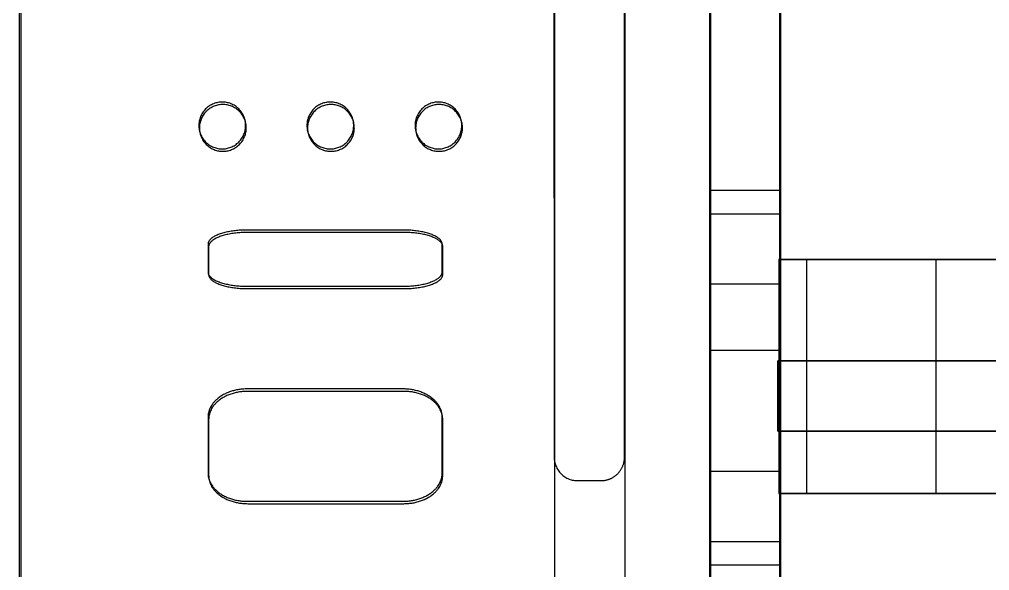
# Model space of a CAD drawing. Header units: inches. Extents: x -39 to 46.7, y -58 to 11.1.
# Drawn here: x 13.51 to 18.69, y -0.83 to 2.11 of the extents above; entities that cross this region are included whole.
import ezdxf

# ---------------------------------------------------------------- set-up
doc = ezdxf.new("R2010")
doc.units = ezdxf.units.IN
doc.header["$MEASUREMENT"] = 0
for name, color, linetype, true_color in [('Layer 01', 1, 'Continuous', 0xff0000), ('Layer 02', 192, 'Continuous', 0x7d26cd), ('Layer 03', 5, 'Continuous', 0x0000ff), ('Secondary Parts', 96, 'Continuous', 0x007f00)]:
    doc.layers.add(name, color=color, linetype=linetype, true_color=true_color)

msp = doc.modelspace()

# ---------------------------------------------------------------- linework, layer by layer
at = {"layer": 'Layer 01'}
for points in [[(16.3648, 3.1358, 6.9976), (16.3662, 1.4483, 6.9976), (16.3677, -1.8658, 6.9976)], [(16.3648, 3.1358, 6.6226), (16.3662, 1.4483, 6.6226), (16.3677, -1.8658, 6.6226)], [(16.7428, -1.8642, 6.9976), (16.7428, 1.4491, 6.9976), (16.7428, 3.1358, 6.9976)], [(16.7428, -1.8642, 6.6226), (16.7428, 1.4491, 6.6226), (16.7428, 3.1358, 6.6226)], [(17.1939, 3.1375, 6.9976), (17.1939, 0.1375, 6.9976), (17.1939, -2.8625, 6.9976)], [(17.1939, 3.1375, 6.6226), (17.1939, 0.1375, 6.6226), (17.1939, -2.8625, 6.6226)], [(17.5689, -2.8625, 6.9976), (17.5689, 0.1375, 6.9976), (17.5689, 3.1375, 6.9976)], [(17.5689, -2.8625, 6.6226), (17.5689, 0.1375, 6.6226), (17.5689, 3.1375, 6.6226)], [(13.5181, -4.098, 6.9976), (13.5181, -0.6336, 6.9976), (13.5181, 2.8307, 6.9976)], [(13.5181, -4.098, 6.6226), (13.5181, -0.6336, 6.6226), (13.5181, 2.8307, 6.6226)], [(14.5955, 1.408, 7.0026), (14.5955, 1.408, 6.8151), (14.5955, 1.408, 6.6276)], [(15.1727, 1.408, 7.0026), (15.1727, 1.408, 6.8151), (15.1727, 1.408, 6.6276)], [(15.75, 1.408, 7.0026), (15.75, 1.408, 6.8151), (15.75, 1.408, 6.6276)], [(15.5614, 0.9746, 6.9976), (15.1447, 0.9746, 6.9976), (14.7281, 0.9746, 6.9976)], [(14.7281, 0.9746, 6.9976), (14.7281, 0.9746, 6.8101), (14.7281, 0.9746, 6.6226)], [(15.5614, 0.9746, 6.6226), (15.1447, 0.9746, 6.6226), (14.7281, 0.9746, 6.6226)], [(15.5614, 0.9746, 6.9976), (15.5614, 0.9746, 6.8101), (15.5614, 0.9746, 6.6226)], [(14.5197, 0.8996, 6.9976), (14.5197, 0.8996, 6.8101), (14.5197, 0.8996, 6.6226)], [(14.5197, 0.8996, 6.9976), (14.5197, 0.8246, 6.9976), (14.5197, 0.7496, 6.9976)], [(14.5197, 0.8996, 6.6226), (14.5197, 0.8246, 6.6226), (14.5197, 0.7496, 6.6226)], [(15.7697, 0.8996, 6.9976), (15.7697, 0.8996, 6.8101), (15.7697, 0.8996, 6.6226)], [(15.7697, 0.7496, 6.9976), (15.7697, 0.8246, 6.9976), (15.7697, 0.8996, 6.9976)], [(15.7697, 0.7496, 6.6226), (15.7697, 0.8246, 6.6226), (15.7697, 0.8996, 6.6226)], [(14.5197, 0.7496, 6.9976), (14.5197, 0.7496, 6.8101), (14.5197, 0.7496, 6.6226)], [(15.7697, 0.7496, 6.9976), (15.7697, 0.7496, 6.8101), (15.7697, 0.7496, 6.6226)], [(14.7281, 0.6746, 6.9976), (14.7281, 0.6746, 6.8101), (14.7281, 0.6746, 6.6226)], [(14.7281, 0.6746, 6.9976), (15.1447, 0.6746, 6.9976), (15.5614, 0.6746, 6.9976)], [(14.7281, 0.6746, 6.6226), (15.1447, 0.6746, 6.6226), (15.5614, 0.6746, 6.6226)], [(15.5614, 0.6746, 6.9976), (15.5614, 0.6746, 6.8101), (15.5614, 0.6746, 6.6226)], [(15.5614, 0.126, 6.9976), (15.1447, 0.126, 6.9976), (14.7281, 0.126, 6.9976)], [(14.7281, 0.126, 6.9976), (14.7281, 0.126, 6.8101), (14.7281, 0.126, 6.6226)], [(15.5614, 0.126, 6.6226), (15.1447, 0.126, 6.6226), (14.7281, 0.126, 6.6226)], [(15.5614, 0.126, 6.9976), (15.5614, 0.126, 6.8101), (15.5614, 0.126, 6.6226)], [(14.5197, -0.024, 6.9976), (14.5197, -0.024, 6.8101), (14.5197, -0.024, 6.6226)], [(14.5197, -0.024, 6.9976), (14.5197, -0.174, 6.9976), (14.5197, -0.324, 6.9976)], [(14.5197, -0.024, 6.6226), (14.5197, -0.174, 6.6226), (14.5197, -0.324, 6.6226)], [(15.7697, -0.024, 6.9976), (15.7697, -0.024, 6.8101), (15.7697, -0.024, 6.6226)], [(15.7697, -0.324, 6.9976), (15.7697, -0.174, 6.9976), (15.7697, -0.024, 6.9976)], [(15.7697, -0.324, 6.6226), (15.7697, -0.174, 6.6226), (15.7697, -0.024, 6.6226)], [(14.5197, -0.324, 6.9976), (14.5197, -0.324, 6.8101), (14.5197, -0.324, 6.6226)], [(15.7697, -0.324, 6.9976), (15.7697, -0.324, 6.8101), (15.7697, -0.324, 6.6226)], [(14.7281, -0.474, 6.9976), (14.7281, -0.474, 6.8101), (14.7281, -0.474, 6.6226)], [(14.7281, -0.474, 6.9976), (15.1447, -0.474, 6.9976), (15.5614, -0.474, 6.9976)], [(14.7281, -0.474, 6.6226), (15.1447, -0.474, 6.6226), (15.5614, -0.474, 6.6226)], [(15.5614, -0.474, 6.9976), (15.5614, -0.474, 6.8101), (15.5614, -0.474, 6.6226)]]:
    msp.add_open_spline(points, degree=2, dxfattribs=at)
for points in [[(14.5955, 1.408, 7.0026), (14.4705, 1.408, 7.0026), (14.4705, 1.533, 7.0026), (14.4705, 1.658, 7.0026), (14.5955, 1.658, 7.0026), (14.7205, 1.658, 7.0026), (14.7205, 1.533, 7.0026), (14.7205, 1.408, 7.0026), (14.5955, 1.408, 7.0026)], [(14.5955, 1.408, 6.6276), (14.4705, 1.408, 6.6276), (14.4705, 1.533, 6.6276), (14.4705, 1.658, 6.6276), (14.5955, 1.658, 6.6276), (14.7205, 1.658, 6.6276), (14.7205, 1.533, 6.6276), (14.7205, 1.408, 6.6276), (14.5955, 1.408, 6.6276)], [(15.1727, 1.408, 7.0026), (15.0477, 1.408, 7.0026), (15.0477, 1.533, 7.0026), (15.0477, 1.658, 7.0026), (15.1727, 1.658, 7.0026), (15.2977, 1.658, 7.0026), (15.2977, 1.533, 7.0026), (15.2977, 1.408, 7.0026), (15.1727, 1.408, 7.0026)], [(15.1727, 1.408, 6.6276), (15.0477, 1.408, 6.6276), (15.0477, 1.533, 6.6276), (15.0477, 1.658, 6.6276), (15.1727, 1.658, 6.6276), (15.2977, 1.658, 6.6276), (15.2977, 1.533, 6.6276), (15.2977, 1.408, 6.6276), (15.1727, 1.408, 6.6276)], [(15.75, 1.408, 7.0026), (15.625, 1.408, 7.0026), (15.625, 1.533, 7.0026), (15.625, 1.658, 7.0026), (15.75, 1.658, 7.0026), (15.875, 1.658, 7.0026), (15.875, 1.533, 7.0026), (15.875, 1.408, 7.0026), (15.75, 1.408, 7.0026)], [(15.75, 1.408, 6.6276), (15.625, 1.408, 6.6276), (15.625, 1.533, 6.6276), (15.625, 1.658, 6.6276), (15.75, 1.658, 6.6276), (15.875, 1.658, 6.6276), (15.875, 1.533, 6.6276), (15.875, 1.408, 6.6276), (15.75, 1.408, 6.6276)]]:
    msp.add_rational_spline(points, [1, 0.707106781187, 1, 0.707106781187, 1, 0.707106781187, 1, 0.707106781187, 1], degree=2, knots=[-0.7853982, -0.7853982, -0.7853982, -0.5890486, -0.5890486, -0.3926991, -0.3926991, -0.1963495, -0.1963495, 0, 0, 0], dxfattribs=at)
for points in [[(14.7281, 0.9746, 6.9976), (14.5197, 0.9746, 6.9976), (14.5197, 0.8996, 6.9976)], [(14.7281, 0.9746, 6.6226), (14.5197, 0.9746, 6.6226), (14.5197, 0.8996, 6.6226)], [(15.7697, 0.8996, 6.9976), (15.7697, 0.9746, 6.9976), (15.5614, 0.9746, 6.9976)], [(15.7697, 0.8996, 6.6226), (15.7697, 0.9746, 6.6226), (15.5614, 0.9746, 6.6226)], [(14.5197, 0.7496, 6.9976), (14.5197, 0.6746, 6.9976), (14.7281, 0.6746, 6.9976)], [(14.5197, 0.7496, 6.6226), (14.5197, 0.6746, 6.6226), (14.7281, 0.6746, 6.6226)], [(15.5614, 0.6746, 6.9976), (15.7697, 0.6746, 6.9976), (15.7697, 0.7496, 6.9976)], [(15.5614, 0.6746, 6.6226), (15.7697, 0.6746, 6.6226), (15.7697, 0.7496, 6.6226)], [(14.7281, 0.126, 6.9976), (14.5197, 0.126, 6.9976), (14.5197, -0.024, 6.9976)], [(14.7281, 0.126, 6.6226), (14.5197, 0.126, 6.6226), (14.5197, -0.024, 6.6226)], [(15.7697, -0.024, 6.9976), (15.7697, 0.126, 6.9976), (15.5614, 0.126, 6.9976)], [(15.7697, -0.024, 6.6226), (15.7697, 0.126, 6.6226), (15.5614, 0.126, 6.6226)], [(14.5197, -0.324, 6.9976), (14.5197, -0.474, 6.9976), (14.7281, -0.474, 6.9976)], [(14.5197, -0.324, 6.6226), (14.5197, -0.474, 6.6226), (14.7281, -0.474, 6.6226)], [(15.5614, -0.474, 6.9976), (15.7697, -0.474, 6.9976), (15.7697, -0.324, 6.9976)], [(15.5614, -0.474, 6.6226), (15.7697, -0.474, 6.6226), (15.7697, -0.324, 6.6226)]]:
    msp.add_rational_spline(points, [1, 0.707106781187, 1], degree=2, dxfattribs=at)
at = {"layer": 'Layer 02'}
for points in [[(17.1944, 3.4001, 3.7437), (17.1944, 0.1501, 3.7437), (17.1944, -3.0999, 3.7437)], [(17.1944, 3.4001, 3.3687), (17.1944, 0.1501, 3.3687), (17.1944, -3.0999, 3.3687)], [(17.5694, -3.0999, 3.7437), (17.5694, 0.1501, 3.7437), (17.5694, 3.4001, 3.7437)], [(17.5694, -3.0999, 3.3687), (17.5694, 0.1501, 3.3687), (17.5694, 3.4001, 3.3687)], [(16.362, 3.149, 3.7437), (16.3634, 1.4614, 3.7437), (16.3649, -0.2261, 3.7437)], [(16.362, 3.149, 3.3687), (16.3634, 1.4614, 3.3687), (16.3649, -0.2261, 3.3687)], [(16.74, -0.2245, 3.7437), (16.74, 1.4622, 3.7437), (16.74, 3.149, 3.7437)], [(16.74, -0.2245, 3.3687), (16.74, 1.4622, 3.3687), (16.74, 3.149, 3.3687)], [(13.5093, -4.0936, 3.7437), (13.5093, -0.6293, 3.7437), (13.5093, 2.835, 3.7437)], [(13.5093, -4.0936, 3.3687), (13.5093, -0.6293, 3.3687), (13.5093, 2.835, 3.3687)], [(14.5922, 1.4209, 3.7487), (14.5922, 1.4209, 3.5612), (14.5922, 1.4209, 3.3737)], [(15.1695, 1.4209, 3.7487), (15.1695, 1.4209, 3.5612), (15.1695, 1.4209, 3.3737)], [(15.7468, 1.4209, 3.7487), (15.7468, 1.4209, 3.5612), (15.7468, 1.4209, 3.3737)], [(15.5582, 0.9875, 3.7437), (15.1415, 0.9875, 3.7437), (14.7248, 0.9875, 3.7437)], [(14.7248, 0.9875, 3.7437), (14.7248, 0.9875, 3.5562), (14.7248, 0.9875, 3.3687)], [(15.5582, 0.9875, 3.3687), (15.1415, 0.9875, 3.3687), (14.7248, 0.9875, 3.3687)], [(15.5582, 0.9875, 3.7437), (15.5582, 0.9875, 3.5562), (15.5582, 0.9875, 3.3687)], [(14.5165, 0.9125, 3.7437), (14.5165, 0.9125, 3.5562), (14.5165, 0.9125, 3.3687)], [(14.5165, 0.9125, 3.7437), (14.5165, 0.8375, 3.7437), (14.5165, 0.7625, 3.7437)], [(14.5165, 0.9125, 3.3687), (14.5165, 0.8375, 3.3687), (14.5165, 0.7625, 3.3687)], [(15.7665, 0.9125, 3.7437), (15.7665, 0.9125, 3.5562), (15.7665, 0.9125, 3.3687)], [(15.7665, 0.7625, 3.7437), (15.7665, 0.8375, 3.7437), (15.7665, 0.9125, 3.7437)], [(15.7665, 0.7625, 3.3687), (15.7665, 0.8375, 3.3687), (15.7665, 0.9125, 3.3687)], [(14.5165, 0.7625, 3.7437), (14.5165, 0.7625, 3.5562), (14.5165, 0.7625, 3.3687)], [(15.7665, 0.7625, 3.7437), (15.7665, 0.7625, 3.5562), (15.7665, 0.7625, 3.3687)], [(14.7248, 0.6875, 3.7437), (14.7248, 0.6875, 3.5562), (14.7248, 0.6875, 3.3687)], [(14.7248, 0.6875, 3.7437), (15.1415, 0.6875, 3.7437), (15.5582, 0.6875, 3.7437)], [(14.7248, 0.6875, 3.3687), (15.1415, 0.6875, 3.3687), (15.5582, 0.6875, 3.3687)], [(15.5582, 0.6875, 3.7437), (15.5582, 0.6875, 3.5562), (15.5582, 0.6875, 3.3687)], [(15.5582, 0.1389, 3.7437), (15.1415, 0.1389, 3.7437), (14.7248, 0.1389, 3.7437)], [(14.7248, 0.1389, 3.7437), (14.7248, 0.1389, 3.5562), (14.7248, 0.1389, 3.3687)], [(15.5582, 0.1389, 3.3687), (15.1415, 0.1389, 3.3687), (14.7248, 0.1389, 3.3687)], [(15.5582, 0.1389, 3.7437), (15.5582, 0.1389, 3.5562), (15.5582, 0.1389, 3.3687)], [(14.5165, -0.0111, 3.7437), (14.5165, -0.0111, 3.5562), (14.5165, -0.0111, 3.3687)], [(14.5165, -0.0111, 3.7437), (14.5165, -0.1611, 3.7437), (14.5165, -0.3111, 3.7437)], [(14.5165, -0.0111, 3.3687), (14.5165, -0.1611, 3.3687), (14.5165, -0.3111, 3.3687)], [(15.7665, -0.0111, 3.7437), (15.7665, -0.0111, 3.5562), (15.7665, -0.0111, 3.3687)], [(15.7665, -0.3111, 3.7437), (15.7665, -0.1611, 3.7437), (15.7665, -0.0111, 3.7437)], [(15.7665, -0.3111, 3.3687), (15.7665, -0.1611, 3.3687), (15.7665, -0.0111, 3.3687)], [(16.3649, -0.2261, 3.7437), (16.3649, -0.2261, 3.5562), (16.3649, -0.2261, 3.3687)], [(16.74, -0.2245, 3.7437), (16.74, -0.2245, 3.5562), (16.74, -0.2245, 3.3687)], [(14.5165, -0.3111, 3.7437), (14.5165, -0.3111, 3.5562), (14.5165, -0.3111, 3.3687)], [(15.7665, -0.3111, 3.7437), (15.7665, -0.3111, 3.5562), (15.7665, -0.3111, 3.3687)], [(16.4899, -0.351, 3.7437), (16.4899, -0.351, 3.5562), (16.4899, -0.351, 3.3687)], [(16.4899, -0.351, 3.7437), (16.5525, -0.351, 3.7437), (16.615, -0.351, 3.7437)], [(16.4899, -0.351, 3.3687), (16.5525, -0.351, 3.3687), (16.615, -0.351, 3.3687)], [(16.615, -0.351, 3.7437), (16.615, -0.351, 3.5562), (16.615, -0.351, 3.3687)], [(14.7248, -0.4611, 3.7437), (14.7248, -0.4611, 3.5562), (14.7248, -0.4611, 3.3687)], [(14.7248, -0.4611, 3.7437), (15.1415, -0.4611, 3.7437), (15.5582, -0.4611, 3.7437)], [(14.7248, -0.4611, 3.3687), (15.1415, -0.4611, 3.3687), (15.5582, -0.4611, 3.3687)], [(15.5582, -0.4611, 3.7437), (15.5582, -0.4611, 3.5562), (15.5582, -0.4611, 3.3687)]]:
    msp.add_open_spline(points, degree=2, dxfattribs=at)
for points, weights, knots in [([(14.5922, 1.4209, 3.7487), (14.4672, 1.4209, 3.7487), (14.4672, 1.5459, 3.7487), (14.4672, 1.6709, 3.7487), (14.5922, 1.6709, 3.7487), (14.7172, 1.6709, 3.7487), (14.7172, 1.5459, 3.7487), (14.7172, 1.4209, 3.7487), (14.5922, 1.4209, 3.7487)], [1, 0.707106781187, 1, 0.707106781187, 1, 0.707106781187, 1, 0.707106781187, 1], [-0.7853982, -0.7853982, -0.7853982, -0.5890486, -0.5890486, -0.3926991, -0.3926991, -0.1963495, -0.1963495, 0, 0, 0]), ([(14.5922, 1.4209, 3.3737), (14.4672, 1.4209, 3.3737), (14.4672, 1.5459, 3.3737), (14.4672, 1.6709, 3.3737), (14.5922, 1.6709, 3.3737), (14.7172, 1.6709, 3.3737), (14.7172, 1.5459, 3.3737), (14.7172, 1.4209, 3.3737), (14.5922, 1.4209, 3.3737)], [1, 0.707106781187, 1, 0.707106781187, 1, 0.707106781187, 1, 0.707106781187, 1], [-0.7853982, -0.7853982, -0.7853982, -0.5890486, -0.5890486, -0.3926991, -0.3926991, -0.1963495, -0.1963495, 0, 0, 0]), ([(15.1695, 1.4209, 3.7487), (15.0445, 1.4209, 3.7487), (15.0445, 1.5459, 3.7487), (15.0445, 1.6709, 3.7487), (15.1695, 1.6709, 3.7487), (15.2945, 1.6709, 3.7487), (15.2945, 1.5459, 3.7487), (15.2945, 1.4209, 3.7487), (15.1695, 1.4209, 3.7487)], [1, 0.707106781187, 1, 0.707106781187, 1, 0.707106781187, 1, 0.707106781187, 1], [-0.7853982, -0.7853982, -0.7853982, -0.5890486, -0.5890486, -0.3926991, -0.3926991, -0.1963495, -0.1963495, 0, 0, 0]), ([(15.1695, 1.4209, 3.3737), (15.0445, 1.4209, 3.3737), (15.0445, 1.5459, 3.3737), (15.0445, 1.6709, 3.3737), (15.1695, 1.6709, 3.3737), (15.2945, 1.6709, 3.3737), (15.2945, 1.5459, 3.3737), (15.2945, 1.4209, 3.3737), (15.1695, 1.4209, 3.3737)], [1, 0.707106781187, 1, 0.707106781187, 1, 0.707106781187, 1, 0.707106781187, 1], [-0.7853982, -0.7853982, -0.7853982, -0.5890486, -0.5890486, -0.3926991, -0.3926991, -0.1963495, -0.1963495, 0, 0, 0]), ([(15.7468, 1.4209, 3.7487), (15.6218, 1.4209, 3.7487), (15.6218, 1.5459, 3.7487), (15.6218, 1.6709, 3.7487), (15.7468, 1.6709, 3.7487), (15.8718, 1.6709, 3.7487), (15.8718, 1.5459, 3.7487), (15.8718, 1.4209, 3.7487), (15.7468, 1.4209, 3.7487)], [1, 0.707106781187, 1, 0.707106781187, 1, 0.707106781187, 1, 0.707106781187, 1], [-0.7853982, -0.7853982, -0.7853982, -0.5890486, -0.5890486, -0.3926991, -0.3926991, -0.1963495, -0.1963495, 0, 0, 0]), ([(15.7468, 1.4209, 3.3737), (15.6218, 1.4209, 3.3737), (15.6218, 1.5459, 3.3737), (15.6218, 1.6709, 3.3737), (15.7468, 1.6709, 3.3737), (15.8718, 1.6709, 3.3737), (15.8718, 1.5459, 3.3737), (15.8718, 1.4209, 3.3737), (15.7468, 1.4209, 3.3737)], [1, 0.707106781187, 1, 0.707106781187, 1, 0.707106781187, 1, 0.707106781187, 1], [-0.7853982, -0.7853982, -0.7853982, -0.5890486, -0.5890486, -0.3926991, -0.3926991, -0.1963495, -0.1963495, 0, 0, 0]), ([(16.615, -0.351, 3.7437), (16.6672, -0.351, 3.7437), (16.7039, -0.3139, 3.7437), (16.7406, -0.2767, 3.7437), (16.74, -0.2245, 3.7437)], [1, 0.922721547255, 1, 0.922721547255, 1], [100.5865625, 100.5865625, 100.5865625, 100.6854911, 100.6854911, 100.7844196, 100.7844196, 100.7844196]), ([(16.615, -0.351, 3.3687), (16.6672, -0.351, 3.3687), (16.7039, -0.3139, 3.3687), (16.7406, -0.2767, 3.3687), (16.74, -0.2245, 3.3687)], [1, 0.922721547255, 1, 0.922721547255, 1], [100.5865625, 100.5865625, 100.5865625, 100.6854911, 100.6854911, 100.7844196, 100.7844196, 100.7844196])]:
    msp.add_rational_spline(points, weights, degree=2, knots=knots, dxfattribs=at)
for points, weights in [([(14.7248, 0.9875, 3.7437), (14.5165, 0.9875, 3.7437), (14.5165, 0.9125, 3.7437)], [1, 0.707106781187, 1]), ([(14.7248, 0.9875, 3.3687), (14.5165, 0.9875, 3.3687), (14.5165, 0.9125, 3.3687)], [1, 0.707106781187, 1]), ([(15.7665, 0.9125, 3.7437), (15.7665, 0.9875, 3.7437), (15.5582, 0.9875, 3.7437)], [1, 0.707106781187, 1]), ([(15.7665, 0.9125, 3.3687), (15.7665, 0.9875, 3.3687), (15.5582, 0.9875, 3.3687)], [1, 0.707106781187, 1]), ([(14.5165, 0.7625, 3.7437), (14.5165, 0.6875, 3.7437), (14.7248, 0.6875, 3.7437)], [1, 0.707106781187, 1]), ([(14.5165, 0.7625, 3.3687), (14.5165, 0.6875, 3.3687), (14.7248, 0.6875, 3.3687)], [1, 0.707106781187, 1]), ([(15.5582, 0.6875, 3.7437), (15.7665, 0.6875, 3.7437), (15.7665, 0.7625, 3.7437)], [1, 0.707106781187, 1]), ([(15.5582, 0.6875, 3.3687), (15.7665, 0.6875, 3.3687), (15.7665, 0.7625, 3.3687)], [1, 0.707106781187, 1]), ([(14.7248, 0.1389, 3.7437), (14.5165, 0.1389, 3.7437), (14.5165, -0.0111, 3.7437)], [1, 0.707106781187, 1]), ([(14.7248, 0.1389, 3.3687), (14.5165, 0.1389, 3.3687), (14.5165, -0.0111, 3.3687)], [1, 0.707106781187, 1]), ([(15.7665, -0.0111, 3.7437), (15.7665, 0.1389, 3.7437), (15.5582, 0.1389, 3.7437)], [1, 0.707106781187, 1]), ([(15.7665, -0.0111, 3.3687), (15.7665, 0.1389, 3.3687), (15.5582, 0.1389, 3.3687)], [1, 0.707106781187, 1]), ([(16.3649, -0.2261, 3.7437), (16.365, -0.351, 3.7437), (16.4899, -0.351, 3.7437)], [1, 0.707410494927, 1]), ([(16.3649, -0.2261, 3.3687), (16.365, -0.351, 3.3687), (16.4899, -0.351, 3.3687)], [1, 0.707410494927, 1]), ([(14.5165, -0.3111, 3.7437), (14.5165, -0.4611, 3.7437), (14.7248, -0.4611, 3.7437)], [1, 0.707106781187, 1]), ([(14.5165, -0.3111, 3.3687), (14.5165, -0.4611, 3.3687), (14.7248, -0.4611, 3.3687)], [1, 0.707106781187, 1]), ([(15.5582, -0.4611, 3.7437), (15.7665, -0.4611, 3.7437), (15.7665, -0.3111, 3.7437)], [1, 0.707106781187, 1]), ([(15.5582, -0.4611, 3.3687), (15.7665, -0.4611, 3.3687), (15.7665, -0.3111, 3.3687)], [1, 0.707106781187, 1])]:
    msp.add_rational_spline(points, weights, degree=2, dxfattribs=at)
at = {"layer": 'Layer 03'}
for points in [[(17.1936, 3.7196, 0.75), (17.1936, 0.2196, 0.75), (17.1936, -3.2804, 0.75)], [(17.1936, 3.7196, 0.375), (17.1936, 0.2196, 0.375), (17.1936, -3.2804, 0.375)], [(17.5686, -3.2804, 0.75), (17.5686, 0.2196, 0.75), (17.5686, 3.7196, 0.75)], [(17.5686, -3.2804, 0.375), (17.5686, 0.2196, 0.375), (17.5686, 3.7196, 0.375)], [(13.5184, -4.0939, 0.75), (13.5184, -0.6296, 0.75), (13.5184, 2.8348, 0.75)], [(13.5184, -4.0939, 0.375), (13.5184, -0.6296, 0.375), (13.5184, 2.8348, 0.375)]]:
    msp.add_open_spline(points, degree=2, dxfattribs=at)
at = {"layer": 'Secondary Parts'}
for points in [[(17.1988, -3.6587, -0.0026), (17.1988, 0.2163, -0.0026), (17.1988, 4.0913, -0.0026)], [(17.5738, -3.6587, -0.0026), (17.5738, 0.2163, -0.0026), (17.5738, 4.0913, -0.0026)], [(17.1988, 1.1997, 10.0229), (17.3863, 1.1997, 10.0229), (17.5738, 1.1997, 10.0229)], [(17.1988, 1.1997, 10.0229), (17.1988, 1.1997, 10.2712), (17.1988, 1.1997, 10.5196)], [(17.1988, 1.1997, 10.5196), (17.3863, 1.1997, 10.5196), (17.5738, 1.1997, 10.5196)], [(17.1988, 1.1997, 1.2696), (17.1988, 1.1997, 1.0821), (17.1988, 1.1997, 0.8946)], [(17.1988, 1.1997, 0.8946), (17.3863, 1.1997, 0.8946), (17.5738, 1.1997, 0.8946)], [(17.1988, 1.1997, 1.2696), (17.3863, 1.1997, 1.2696), (17.5738, 1.1997, 1.2696)], [(17.5738, 1.1997, 10.0229), (17.5738, 1.1997, 10.2712), (17.5738, 1.1997, 10.5196)], [(17.5738, 1.1997, 1.2696), (17.5738, 1.1997, 1.0821), (17.5738, 1.1997, 0.8946)], [(17.1988, 1.0747, 0.7696), (17.3863, 1.0747, 0.7696), (17.5738, 1.0747, 0.7696)], [(17.1988, 1.0747, 0.7696), (17.1988, 0.1997, 0.7696), (17.1988, -0.6753, 0.7696)], [(17.1988, -0.6753, 1.3946), (17.1988, 0.1997, 1.3946), (17.1988, 1.0747, 1.3946)], [(17.1988, 1.0747, 1.3946), (17.3863, 1.0747, 1.3946), (17.5738, 1.0747, 1.3946)], [(17.5738, 1.0747, 0.7696), (17.5738, 0.1997, 0.7696), (17.5738, -0.6753, 0.7696)], [(17.5738, -0.6753, 1.3946), (17.5738, 0.1997, 1.3946), (17.5738, 1.0747, 1.3946)], [(17.5641, 0.8307, 10.6986), (17.5641, 0.2057, 10.6986), (17.5641, -0.4193, 10.6986)], [(17.5641, 0.8307, 10.6986), (17.5641, 0.8307, 10.2521), (17.5641, 0.8307, 9.8055)], [(17.5641, 0.8307, 9.8055), (17.5641, 0.2057, 9.8055), (17.5641, -0.4193, 9.8055)], [(17.7123, 0.8307, 9.6271), (18.0574, 0.8307, 9.6271), (18.4025, 0.8307, 9.6271)], [(17.7123, 0.8307, 9.6271), (17.7123, 0.2057, 9.6271), (17.7123, -0.4193, 9.6271)], [(24.0459, 0.8307, 10.8771), (20.8791, 0.8307, 10.8771), (17.7123, 0.8307, 10.8771)], [(17.7123, 0.8307, 10.8771), (17.7123, 0.2057, 10.8771), (17.7123, -0.4193, 10.8771)], [(18.4025, 0.8307, 9.6271), (18.4025, 0.2057, 9.6271), (18.4025, -0.4193, 9.6271)], [(17.1988, 0.6997, 11.0196), (17.3863, 0.6997, 11.0196), (17.5738, 0.6997, 11.0196)], [(17.1988, 0.6997, 11.0196), (17.1988, 0.1997, 11.0196), (17.1988, -0.3003, 11.0196)], [(17.5738, 0.6997, 11.0196), (17.5738, 0.1997, 11.0196), (17.5738, -0.3003, 11.0196)], [(17.1988, 0.3463, 10.6224), (17.3863, 0.3463, 10.6224), (17.5738, 0.3463, 10.6224)], [(17.1988, 0.3463, 9.8724), (17.3863, 0.3463, 9.8724), (17.5738, 0.3463, 9.8724)], [(17.5583, -0.0859, 3.7529), (17.5583, 0.1016, 3.7529), (17.5583, 0.2891, 3.7529)], [(19.3782, 0.2891, 3.7529), (18.4682, 0.2891, 3.7529), (17.5583, 0.2891, 3.7529)], [(17.5583, -0.0859, 6.6297), (17.5583, 0.1016, 6.6297), (17.5583, 0.2891, 6.6297)], [(17.5583, 0.2891, 3.7529), (17.5583, 0.2891, 5.1913), (17.5583, 0.2891, 6.6297)], [(17.5583, 0.2891, 6.6297), (18.4598, 0.2891, 6.629), (19.3612, 0.2891, 6.6283)], [(19.3782, -0.0859, 3.7529), (18.4682, -0.0859, 3.7529), (17.5583, -0.0859, 3.7529)], [(17.5583, -0.0859, 3.7529), (17.5583, -0.0859, 5.1913), (17.5583, -0.0859, 6.6297)], [(17.5583, -0.0859, 6.6297), (18.4598, -0.0859, 6.629), (19.3612, -0.0859, 6.6283)], [(17.1988, -0.3003, 11.0196), (17.3863, -0.3003, 11.0196), (17.5738, -0.3003, 11.0196)], [(17.5641, -0.4193, 10.6986), (17.5641, -0.4193, 10.2521), (17.5641, -0.4193, 9.8055)], [(17.7123, -0.4193, 9.6271), (18.0574, -0.4193, 9.6271), (18.4025, -0.4193, 9.6271)], [(24.0459, -0.4193, 10.8771), (20.8791, -0.4193, 10.8771), (17.7123, -0.4193, 10.8771)], [(17.1988, -0.6753, 0.7696), (17.3863, -0.6753, 0.7696), (17.5738, -0.6753, 0.7696)], [(17.1988, -0.6753, 1.3946), (17.3863, -0.6753, 1.3946), (17.5738, -0.6753, 1.3946)], [(17.1988, -0.8003, 10.0229), (17.1988, -1.792, 8.5726), (17.1988, -2.7837, 7.1224)], [(17.1988, -0.8003, 10.0229), (17.3863, -0.8003, 10.0229), (17.5738, -0.8003, 10.0229)], [(17.1988, -0.8003, 10.5196), (17.3863, -0.8003, 10.5196), (17.5738, -0.8003, 10.5196)], [(17.1988, -0.8003, 10.5196), (17.1988, -0.8003, 10.2712), (17.1988, -0.8003, 10.0229)], [(17.1988, -0.8003, 0.8946), (17.3863, -0.8003, 0.8946), (17.5738, -0.8003, 0.8946)], [(17.1988, -0.8003, 0.8946), (17.1988, -0.8003, 1.0821), (17.1988, -0.8003, 1.2696)], [(17.1988, -0.8003, 1.2696), (17.3863, -0.8003, 1.2696), (17.5738, -0.8003, 1.2696)], [(17.5738, -0.8003, 10.0229), (17.5738, -1.792, 8.5726), (17.5738, -2.7837, 7.1224)], [(17.5738, -0.8003, 10.5196), (17.5738, -0.8003, 10.2712), (17.5738, -0.8003, 10.0229)], [(17.5738, -0.8003, 0.8946), (17.5738, -0.8003, 1.0821), (17.5738, -0.8003, 1.2696)]]:
    msp.add_open_spline(points, degree=2, dxfattribs=at)
at = {"layer": 'Secondary Parts', "extrusion": (-1, 0, 0)}
for points, weights in [([(17.1988, 2.5913, 9.9974), (17.1988, 1.9052, 9.4059), (17.1988, 1.1997, 10.0229)], [1.0007310797, 0.75829943483, 1]), ([(17.5738, 2.5913, 9.9974), (17.5738, 1.9052, 9.4059), (17.5738, 1.1997, 10.0229)], [1.0007310797, 0.75829943483, 1]), ([(17.1988, 1.1997, 10.5196), (17.1988, 1.1997, 11.0196), (17.1988, 0.6997, 11.0196)], [1, 0.707106781187, 1]), ([(17.1988, 1.0747, 1.3946), (17.1988, 1.1997, 1.3946), (17.1988, 1.1997, 1.2696)], [1, 0.707106781187, 1]), ([(17.5738, 1.1997, 10.5196), (17.5738, 1.1997, 11.0196), (17.5738, 0.6997, 11.0196)], [1, 0.707106781187, 1]), ([(17.5738, 1.0747, 1.3946), (17.5738, 1.1997, 1.3946), (17.5738, 1.1997, 1.2696)], [1, 0.707106781187, 1]), ([(17.1988, -0.3003, 11.0196), (17.1988, -0.8003, 11.0196), (17.1988, -0.8003, 10.5196)], [1, 0.707106781187, 1]), ([(17.5738, -0.3003, 11.0196), (17.5738, -0.8003, 11.0196), (17.5738, -0.8003, 10.5196)], [1, 0.707106781187, 1]), ([(17.1988, -0.6753, 0.7696), (17.1988, -0.8003, 0.7696), (17.1988, -0.8003, 0.8946)], [1, 0.707106781187, 1]), ([(17.5738, -0.6753, 0.7696), (17.5738, -0.8003, 0.7696), (17.5738, -0.8003, 0.8946)], [1, 0.707106781187, 1])]:
    msp.add_rational_spline(points, weights, degree=2, dxfattribs=at)
at = {"layer": 'Secondary Parts', "extrusion": (1, 0, 0)}
for points in [[(17.1988, 1.1997, 0.8946), (17.1988, 1.1997, 0.7696), (17.1988, 1.0747, 0.7696)], [(17.5738, 1.1997, 0.8946), (17.5738, 1.1997, 0.7696), (17.5738, 1.0747, 0.7696)], [(17.1988, -0.8003, 1.2696), (17.1988, -0.8003, 1.3946), (17.1988, -0.6753, 1.3946)], [(17.5738, -0.8003, 1.2696), (17.5738, -0.8003, 1.3946), (17.5738, -0.6753, 1.3946)]]:
    msp.add_rational_spline(points, [1, 0.707106781187, 1], degree=2, dxfattribs=at)
at = {"layer": 'Secondary Parts', "extrusion": (-7.49276e-16, -1, 1.24428e-15)}
msp.add_rational_spline([(17.7123, 0.8307, 10.8771), (17.5641, 0.8307, 10.8771), (17.5641, 0.8307, 10.6986)], [1, 0.707106781187, 1], degree=2, dxfattribs=at)
at = {"layer": 'Secondary Parts', "extrusion": (7.45847e-30, -1, 6.2214e-16)}
for points in [[(17.5641, 0.8307, 9.8055), (17.5641, 0.8307, 9.6271), (17.7123, 0.8307, 9.6271)], [(17.5641, -0.4193, 9.8055), (17.5641, -0.4193, 9.6271), (17.7123, -0.4193, 9.6271)]]:
    msp.add_rational_spline(points, [1, 0.707106781187, 1], degree=2, dxfattribs=at)
at = {"layer": 'Secondary Parts', "extrusion": (2.24147e-17, 1, -7.98621e-16)}
msp.add_rational_spline([(18.4025, 0.8307, 9.6271), (19.3914, 0.8307, 9.4185), (20.8791, 0.8307, 9.4185), (22.3667, 0.8307, 9.4185), (23.3556, 0.8307, 9.6271)], [1, 0.987093975106, 1.17057922829, 0.987093975106, 1], degree=2, knots=[-11.103668, -11.103668, -11.103668, -10.263026, -10.263026, -9.422385, -9.422385, -9.422385], dxfattribs=at)
at = {"layer": 'Secondary Parts', "extrusion": (1, 0, 0)}
for points, knots in [([(17.1988, 0.3463, 10.6224), (17.1988, 0.3463, 10.4924), (17.1988, 0.2163, 10.4924), (17.1988, 0.0863, 10.4924), (17.1988, 0.0863, 10.6224), (17.1988, 0.0863, 10.7524), (17.1988, 0.2163, 10.7524), (17.1988, 0.3463, 10.7524), (17.1988, 0.3463, 10.6224)], [0, 0, 0, 0.1963495, 0.1963495, 0.3926991, 0.3926991, 0.5890486, 0.5890486, 0.7853982, 0.7853982, 0.7853982]), ([(17.1988, 0.3463, 9.8724), (17.1988, 0.3463, 9.7424), (17.1988, 0.2163, 9.7424), (17.1988, 0.0863, 9.7424), (17.1988, 0.0863, 9.8724), (17.1988, 0.0863, 10.0024), (17.1988, 0.2163, 10.0024), (17.1988, 0.3463, 10.0024), (17.1988, 0.3463, 9.8724)], [0.7853982, 0.7853982, 0.7853982, 0.9817477, 0.9817477, 1.1780972, 1.1780972, 1.3744468, 1.3744468, 1.5707963, 1.5707963, 1.5707963]), ([(17.5738, 0.3463, 10.6224), (17.5738, 0.3463, 10.4924), (17.5738, 0.2163, 10.4924), (17.5738, 0.0863, 10.4924), (17.5738, 0.0863, 10.6224), (17.5738, 0.0863, 10.7524), (17.5738, 0.2163, 10.7524), (17.5738, 0.3463, 10.7524), (17.5738, 0.3463, 10.6224)], [0, 0, 0, 0.1963495, 0.1963495, 0.3926991, 0.3926991, 0.5890486, 0.5890486, 0.7853982, 0.7853982, 0.7853982]), ([(17.5738, 0.3463, 9.8724), (17.5738, 0.3463, 9.7424), (17.5738, 0.2163, 9.7424), (17.5738, 0.0863, 9.7424), (17.5738, 0.0863, 9.8724), (17.5738, 0.0863, 10.0024), (17.5738, 0.2163, 10.0024), (17.5738, 0.3463, 10.0024), (17.5738, 0.3463, 9.8724)], [0.7853982, 0.7853982, 0.7853982, 0.9817477, 0.9817477, 1.1780972, 1.1780972, 1.3744468, 1.3744468, 1.5707963, 1.5707963, 1.5707963])]:
    msp.add_rational_spline(points, [1, 0.707106781187, 1, 0.707106781187, 1, 0.707106781187, 1, 0.707106781187, 1], degree=2, knots=knots, dxfattribs=at)
at = {"layer": 'Secondary Parts', "extrusion": (3.74638e-16, -1, 3.1107e-16)}
msp.add_rational_spline([(17.7123, -0.4193, 10.8771), (17.5641, -0.4193, 10.8771), (17.5641, -0.4193, 10.6986)], [1, 0.707106781187, 1], degree=2, dxfattribs=at)
at = {"layer": 'Secondary Parts', "extrusion": (-1.12073e-17, 1, -6.65518e-16)}
msp.add_rational_spline([(18.4025, -0.4193, 9.6271), (19.3914, -0.4193, 9.4185), (20.8791, -0.4193, 9.4185), (22.3667, -0.4193, 9.4185), (23.3556, -0.4193, 9.6271)], [1, 0.987093975106, 1.17057922829, 0.987093975106, 1], degree=2, knots=[-11.103668, -11.103668, -11.103668, -10.263026, -10.263026, -9.422385, -9.422385, -9.422385], dxfattribs=at)

doc.saveas('drawing.dxf')
